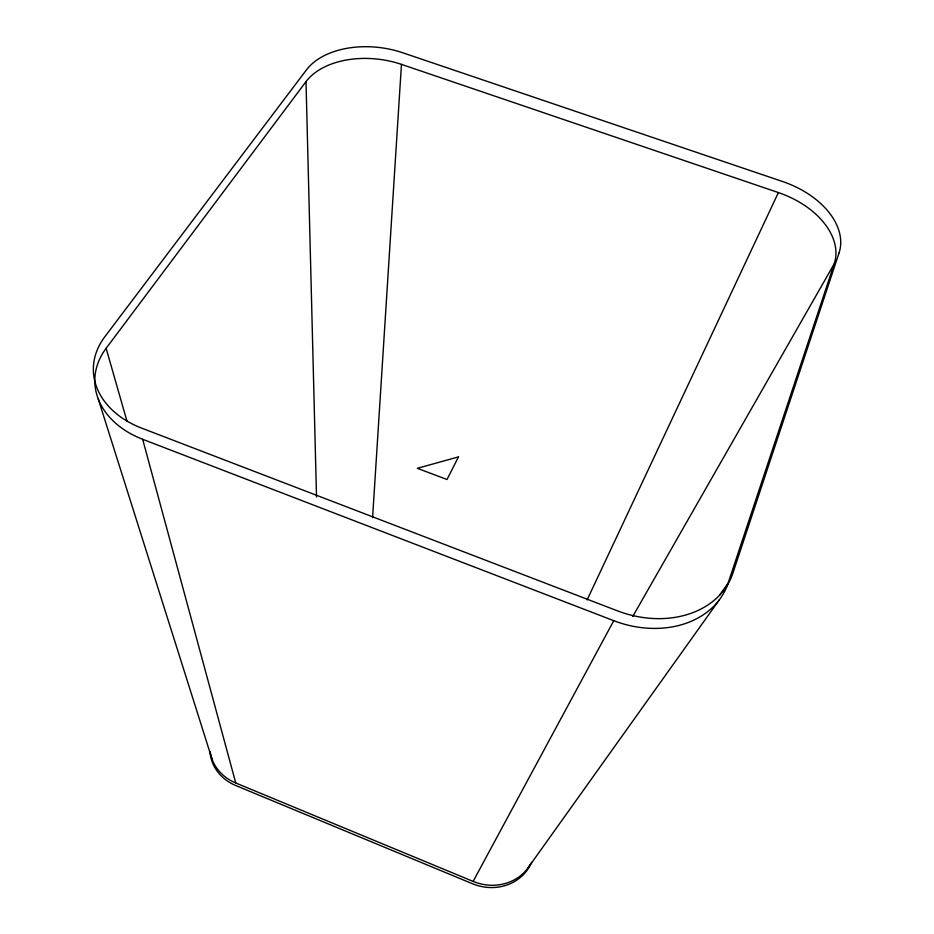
<?xml version="1.0" encoding="UTF-8"?>
<svg xmlns="http://www.w3.org/2000/svg" width="934" height="934" viewBox="0 0 934 934"><rect width="100%" height="100%" fill="white"/><g stroke="black" fill="none" stroke-linecap="round" stroke-linejoin="round"><path stroke-width="1.4" d="M372.573 517.763L401.457 64.376A74.125 47.389 6.9 0 0 306.002 81.643L106.137 348.3L126.966 421.164M719.717 595.005L728.123 583.131L834.225 263.808A77.288 50.646 17.5 0 0 778.384 192.567L401.457 64.376M587.112 599.908L778.384 192.567M210.138 751.601A46.081 40.979 -4.6 0 0 235.753 782.984L473.118 881.404L613.766 620.69A92.583 72.887 20.2 0 0 728.123 583.131M632.715 616.533L834.225 263.808M527.57 868.527L719.052 600.2M106.137 348.3A89.337 66.361 -0.5 0 0 142.657 439.284L613.766 620.69M98.28 399.052L212.158 759.47M142.657 439.284L235.753 782.984M306.002 81.643L316.521 496.935M529.963 865.001A46.922 43.022 24.3 0 1 473.118 881.404M531.621 862.28A46.77 42.929 24.4 0 1 472.382 883.704L235.788 785.541A45.941 40.898 -4.8 0 1 209.987 751.566M839.047 252.939L732.863 573.207A93.493 73.202 20 0 1 617.479 610.848L141.641 428.122A90.178 66.594 -0.4 0 1 104.818 336.765L306.457 69.875A74.708 47.412 7 0 1 402.636 52.736L782.587 181.523A77.931 50.705 17.5 0 1 839.047 252.939M458.466 456.913L447.012 479.504L417.346 468.308L458.466 456.913"/></g></svg>
